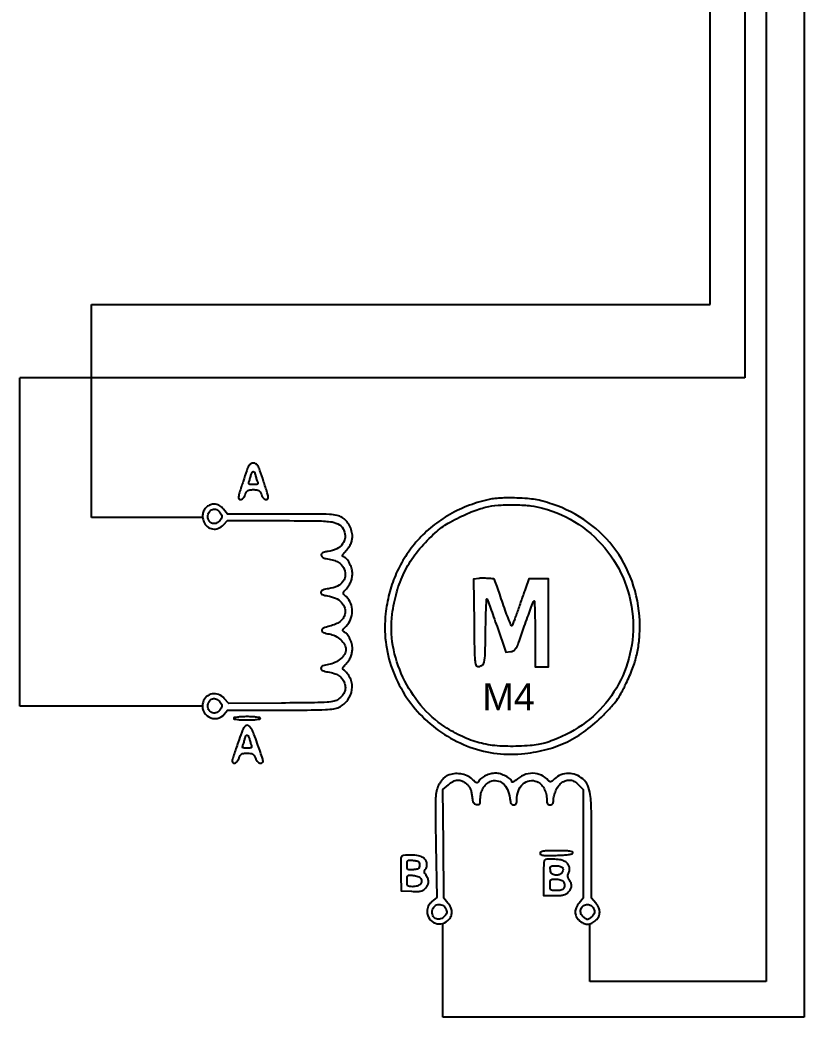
# Model space of a CAD drawing. Header units: millimetres. Extents: x 357084 to 357504, y 509210 to 509507.
# Drawn here: x 357336.9 to 357380.3, y 509373.5 to 509428.6 of the extents above; entities that cross this region are included whole.
import ezdxf

# ---------------------------------------------------------------- set-up
doc = ezdxf.new("R2010")
doc.units = ezdxf.units.MM
doc.styles.get("Standard").update_dxf_attribs({"font": 'arial.ttf'})

msp = doc.modelspace()

# ---------------------------------------------------------------- linework, layer by layer
at = {"color": 30}
for p, q in [((357375.133, 509412.867), (357375.133, 509455.455)), ((357377.051, 509449.63), (357377.051, 509408.81)), ((357380.332, 509443.331), (357380.332, 509373.452)), ((357378.238, 509436.777), (357378.238, 509375.419)), ((357340.905, 509401.087), (357340.905, 509412.867)), ((357340.905, 509412.867), (357375.133, 509412.867)), ((357377.051, 509408.81), (357336.947, 509408.81)), ((357336.947, 509390.639), (357336.947, 509408.81)), ((357347.056, 509401.087), (357340.905, 509401.087)), ((357347.04, 509390.639), (357336.947, 509390.639)), ((357360.346, 509373.452), (357360.346, 509378.633)), ((357368.47, 509375.419), (357368.47, 509378.6)), ((357378.238, 509375.419), (357368.47, 509375.419)), ((357380.332, 509373.452), (357360.346, 509373.452))]:
    msp.add_line(p, q, dxfattribs=at)
for points in [[(357349.296, 509403.084, 0.002922), (357349.095, 509402.461, 0.038313), (357349.04, 509402.225, 0.173778), (357349.061, 509402.119, 0.264893), (357349.14, 509402.073, 0.11184), (357349.222, 509402.092, 0.086525), (357349.296, 509402.145, 0.069769), (357349.361, 509402.231, 0.041522), (357349.413, 509402.349, -0.039747), (357349.479, 509402.499, -0.13138), (357349.553, 509402.577, -0.113201), (357349.662, 509402.615, -0.025769), (357349.859, 509402.625, -0.025769), (357350.056, 509402.615, -0.113201), (357350.165, 509402.577, -0.13138), (357350.238, 509402.499, -0.039747), (357350.305, 509402.349, 0.041241), (357350.357, 509402.23, 0.0718), (357350.422, 509402.144, 0.089143), (357350.497, 509402.091, 0.10745), (357350.581, 509402.073, 0.252915), (357350.664, 509402.118, 0.184709), (357350.686, 509402.222, 0.039304), (357350.632, 509402.454, 0.002815), (357350.428, 509403.084, 0.004441), (357350.221, 509403.692, 0.043521), (357350.109, 509403.939, 0.122058), (357350.002, 509404.053, 0.145065), (357349.861, 509404.095, 0.144837), (357349.72, 509404.053, 0.121518), (357349.614, 509403.938, 0.043463), (357349.502, 509403.691, 0.004456)], [(357349.974, 509403.429, 0.012403), (357349.996, 509403.338, 0.008417), (357350.026, 509403.236, 0.008485), (357350.057, 509403.138, 0.016781), (357350.087, 509403.061, -0.074559), (357350.108, 509402.978, -0.270366), (357350.086, 509402.931, -0.136858), (357350.017, 509402.906, -0.017692), (357349.859, 509402.9, -0.019924), (357349.709, 509402.906, -0.117922), (357349.635, 509402.93, -0.246059), (357349.608, 509402.976, -0.106129), (357349.62, 509403.047, 0.012494), (357349.645, 509403.118, 0.005362), (357349.676, 509403.215, 0.005302), (357349.706, 509403.319, 0.006968), (357349.731, 509403.414, -0.042713), (357349.788, 509403.58, -0.280734), (357349.857, 509403.627, -0.315701), (357349.924, 509403.586, -0.048393)], [(357362.833, 509402.066, 0.037522), (357361.678, 509401.704, 0.039103), (357360.607, 509401.178, 0.040121), (357359.656, 509400.506, 0.04447), (357358.86, 509399.712, 0.034305), (357358.207, 509398.815, 0.039717), (357357.718, 509397.878, 0.039406), (357357.38, 509396.869, 0.032861), (357357.18, 509395.757, 0.115627), (357357.539, 509392.709, 0.1095), (357359.216, 509390.07, 0.109689), (357361.848, 509388.388, 0.116378), (357364.886, 509388.028, 0.03796), (357366.136, 509388.268, 0.04753), (357367.24, 509388.684, 0.04707), (357368.255, 509389.305, 0.036149), (357369.235, 509390.158, 0.010906), (357369.683, 509390.627, 0.029494), (357369.972, 509390.985, 0.030575), (357370.212, 509391.367, 0.012482), (357370.492, 509391.913, 0.021601), (357370.847, 509392.738, 0.032767), (357371.075, 509393.485, 0.033631), (357371.201, 509394.241, 0.024476), (357371.242, 509395.092, 0.076295), (357370.902, 509397.294, 0.079653), (357369.919, 509399.258, 0.079868), (357368.373, 509400.812, 0.077297), (357366.402, 509401.824, 0.01221), (357365.883, 509401.983, 0.025554), (357365.47, 509402.075, 0.024157), (357365.036, 509402.128, 0.009796), (357364.441, 509402.159, 0.009226), (357363.947, 509402.167, 0.013554), (357363.512, 509402.153, 0.015544), (357363.138, 509402.12, 0.027174)], [(357347.327, 509401.704, 0.08395), (357347.167, 509401.533, 0.086066), (357347.074, 509401.322, 0.084273), (357347.056, 509401.087, 0.076243), (357347.116, 509400.851, 0.11932), (357347.314, 509400.581, 0.13665), (357347.605, 509400.449, 0.133696), (357347.927, 509400.485, 0.112029), (357348.211, 509400.68), (357348.424, 509400.91), (357351.336, 509400.91, -0.002699), (357353.439, 509400.898, -0.034688), (357354.223, 509400.835, -0.110376), (357354.627, 509400.679, -0.148293), (357354.875, 509400.377, -0.120051), (357354.937, 509399.978, -0.139957), (357354.801, 509399.62, -0.120214), (357354.474, 509399.35, -0.075633), (357353.998, 509399.203, 0.017049), (357353.797, 509399.166, 0.071922), (357353.682, 509399.122, 0.146869), (357353.626, 509399.066, 0.169457), (357353.615, 509398.992, 0.126029), (357353.643, 509398.932, 0.069235), (357353.703, 509398.878, 0.061964), (357353.783, 509398.836, 0.058794), (357353.873, 509398.814, -0.031469), (357354.224, 509398.748, -0.055195), (357354.5, 509398.645, -0.067763), (357354.706, 509398.503, -0.088817), (357354.844, 509398.322, -0.118643), (357354.943, 509397.919, -0.155019), (357354.831, 509397.559, -0.131779), (357354.51, 509397.289, -0.075967), (357354.022, 509397.146, 0.04833), (357353.706, 509397.072, 0.281348), (357353.601, 509396.947, 0.352122), (357353.673, 509396.822, 0.057735), (357353.963, 509396.749, -0.069932), (357354.411, 509396.623, -0.102834), (357354.743, 509396.388, -0.122003), (357354.918, 509396.072, -0.127837), (357354.921, 509395.717, -0.088069), (357354.824, 509395.502, -0.080103), (357354.656, 509395.324, -0.065541), (357354.41, 509395.182, -0.035853), (357354.079, 509395.072, 0.033406), (357353.739, 509394.961, 0.291641), (357353.65, 509394.838, 0.338308), (357353.729, 509394.723, 0.038487), (357354.056, 509394.642, -0.076151), (357354.396, 509394.53, -0.071307), (357354.696, 509394.32, -0.077484), (357354.903, 509394.053, -0.127482), (357354.975, 509393.778, -0.135101), (357354.901, 509393.512, -0.080887), (357354.689, 509393.26, -0.071988), (357354.379, 509393.062, -0.06873), (357354.02, 509392.956, 0.047191), (357353.699, 509392.877, 0.299201), (357353.601, 509392.749, 0.330058), (357353.683, 509392.622, 0.051267), (357353.99, 509392.539, -0.035349), (357354.325, 509392.46, -0.064459), (357354.579, 509392.343, -0.077007), (357354.764, 509392.182, -0.077838), (357354.891, 509391.974, -0.082572), (357354.95, 509391.719, -0.097094), (357354.918, 509391.473, -0.090228), (357354.792, 509391.245, -0.061711), (357354.577, 509391.039, -0.104973), (357354.33, 509390.925, -0.038153), (357353.947, 509390.869, -0.013925), (357353.249, 509390.84, -0.00113), (357351.414, 509390.819), (357348.51, 509390.792), (357348.255, 509391.072, 0.113099), (357347.942, 509391.289, 0.138144), (357347.589, 509391.326, 0.143275), (357347.277, 509391.174, 0.124946), (357347.077, 509390.871, 0.1808), (357347.087, 509390.409, 0.169708), (357347.398, 509390.052, 0.173071), (357347.858, 509389.97, 0.186394), (357348.249, 509390.202), (357348.43, 509390.432), (357351.357, 509390.432, 0.00142), (357353.056, 509390.437, 0.010939), (357353.851, 509390.459, 0.022746), (357354.319, 509390.504, 0.081461), (357354.605, 509390.593, 0.115178), (357355.085, 509390.993, 0.126255), (357355.318, 509391.551, 0.131046), (357355.249, 509392.137, 0.128994), (357354.899, 509392.614, -0.054872), (357354.828, 509392.685, -0.207606), (357354.813, 509392.744, -0.130828), (357354.843, 509392.814, -0.017649), (357354.946, 509392.936, 0.031786), (357355.126, 509393.16, 0.04891), (357355.248, 509393.377, 0.053696), (357355.319, 509393.597, 0.050455), (357355.342, 509393.831, 0.064146), (357355.309, 509394.092, 0.047437), (357355.208, 509394.366, 0.049075), (357355.067, 509394.601, 0.105036), (357354.908, 509394.739, -0.066974), (357354.83, 509394.798, -0.269638), (357354.815, 509394.854, -0.120691), (357354.855, 509394.926, -0.011139), (357354.998, 509395.076, 0.101604), (357355.242, 509395.446, 0.09266), (357355.331, 509395.895, 0.094811), (357355.251, 509396.336, 0.112794), (357355.015, 509396.687, -0.014228), (357354.875, 509396.826, -0.158678), (357354.842, 509396.896, -0.195772), (357354.86, 509396.965, -0.023586), (357354.963, 509397.089, 0.034024), (357355.133, 509397.304, 0.048363), (357355.25, 509397.517, 0.052119), (357355.319, 509397.736, 0.049984), (357355.342, 509397.967, 0.064179), (357355.309, 509398.229, 0.047728), (357355.208, 509398.503, 0.049408), (357355.066, 509398.737, 0.104373), (357354.906, 509398.876, -0.043348), (357354.819, 509398.935, -0.255468), (357354.799, 509398.985, -0.145085), (357354.826, 509399.047, -0.012444), (357354.941, 509399.18, 0.030142), (357355.118, 509399.4, 0.044822), (357355.243, 509399.613, 0.050675), (357355.317, 509399.824, 0.059327), (357355.342, 509400.034, 0.068512), (357355.301, 509400.335, 0.055022), (357355.178, 509400.639, 0.055827), (357354.995, 509400.905, 0.076832), (357354.773, 509401.091, 0.089685), (357354.495, 509401.199, 0.033466), (357354.079, 509401.25, 0.012819), (357353.334, 509401.273, 0.001132), (357351.453, 509401.277), (357348.437, 509401.277), (357348.205, 509401.553, 0.075845), (357348.003, 509401.731, 0.100053), (357347.775, 509401.819, 0.107139), (357347.542, 509401.809, 0.098413)], [(357348.029, 509401.351, -0.031203), (357348.1, 509401.234, -0.111007), (357348.123, 509401.151, -0.119222), (357348.107, 509401.069, -0.038687), (357348.046, 509400.96, -0.130448), (357347.845, 509400.781, -0.178905), (357347.607, 509400.754, -0.190285), (357347.419, 509400.888, -0.145301), (357347.346, 509401.132, -0.1332), (357347.415, 509401.386, -0.185035), (357347.596, 509401.531, -0.185879), (357347.828, 509401.517, -0.134276)], [(357365.866, 509401.606, -0.082762), (357367.867, 509400.699, -0.081837), (357369.475, 509399.189, -0.081684), (357370.515, 509397.24, -0.082013), (357370.875, 509395.063, -0.075756), (357370.567, 509393.044, -0.077517), (357369.673, 509391.225, -0.077169), (357368.263, 509389.759, -0.074088), (357366.455, 509388.765, -0.015575), (357365.993, 509388.61, -0.030493), (357365.615, 509388.521, -0.02522), (357365.185, 509388.469, -0.007606), (357364.528, 509388.433, -0.029231), (357363.355, 509388.455, -0.045314), (357362.357, 509388.624, -0.046634), (357361.426, 509388.966, -0.03337), (357360.458, 509389.509, -0.07405), (357359.135, 509390.685, -0.064873), (357358.14, 509392.246, -0.065334), (357357.584, 509393.999, -0.077403), (357357.545, 509395.735, -0.035162), (357357.798, 509396.966, -0.045328), (357358.209, 509398.045, -0.046243), (357358.799, 509399.016, -0.038987), (357359.589, 509399.923, -0.013598), (357360.006, 509400.31, -0.027314), (357360.359, 509400.588, -0.026844), (357360.743, 509400.828, -0.012675), (357361.263, 509401.099, -0.012485), (357361.703, 509401.3, -0.013797), (357362.139, 509401.472, -0.014823), (357362.543, 509401.606, -0.025354), (357362.889, 509401.691, -0.034037), (357363.577, 509401.774, -0.020193), (357364.402, 509401.784, -0.020241), (357365.217, 509401.728, -0.03784)], [(357362.349, 509397.715), (357362.049, 509397.681), (357362.073, 509395.274, 0.001181), (357362.092, 509393.733, 0.017654), (357362.119, 509393.195, 0.057487), (357362.172, 509392.935, 0.289835), (357362.281, 509392.844, 0.183356), (357362.508, 509392.899, 0.192167), (357362.636, 509393.088, 0.047518), (357362.69, 509393.544, 0.003339), (357362.711, 509394.829, -0.003278), (357362.723, 509395.535, -0.006036), (357362.743, 509396.108, -0.003046), (357362.767, 509396.565, -0.75579), (357362.793, 509396.571, -0.035483), (357362.833, 509396.482, -0.000925), (357362.982, 509396.074, -0.001949), (357363.154, 509395.594, -0.00133), (357363.346, 509395.046), (357363.835, 509393.64), (357364.111, 509393.668, 0.127681), (357364.285, 509393.732, 0.117956), (357364.412, 509393.874, 0.037575), (357364.549, 509394.181, 0.0028), (357364.853, 509395.046, -0.002672), (357365.037, 509395.568, -0.004084), (357365.202, 509396.019, -0.001501), (357365.349, 509396.405, -0.105318), (357365.386, 509396.463, -0.652073), (357365.413, 509396.452, -0.001975), (357365.433, 509395.965, -0.005896), (357365.447, 509395.382, -0.003347), (357365.452, 509394.675), (357365.452, 509392.822), (357365.82, 509392.822), (357366.187, 509392.822), (357366.187, 509395.257), (357366.187, 509397.693), (357365.647, 509397.693), (357365.107, 509397.693), (357364.92, 509397.165, 0.001044), (357364.83, 509396.91, 0.000467), (357364.713, 509396.575, 0.000462), (357364.59, 509396.221, 0.000627), (357364.48, 509395.901, -0.004), (357364.379, 509395.614, -0.005696), (357364.284, 509395.361, -0.003306), (357364.201, 509395.15, -0.080992), (357364.168, 509395.096, -0.556989), (357364.133, 509395.101, -0.00404), (357363.995, 509395.432, -0.009326), (357363.838, 509395.839, -0.005319), (357363.663, 509396.337, 0.0003), (357363.491, 509396.84, 0.000494), (357363.345, 509397.265, 0.000028), (357363.213, 509397.648, 0.088985), (357363.208, 509397.657, 0.200728), (357363.147, 509397.689, 0.006155), (357362.854, 509397.713, 0.012852), (357362.563, 509397.725, 0.03173)], [(357348.029, 509390.873, -0.031203), (357348.1, 509390.757, -0.111007), (357348.123, 509390.673, -0.119222), (357348.107, 509390.591, -0.038687), (357348.046, 509390.482, -0.130448), (357347.845, 509390.304, -0.178905), (357347.607, 509390.277, -0.190285), (357347.419, 509390.411, -0.145301), (357347.346, 509390.655, -0.1332), (357347.415, 509390.908, -0.185035), (357347.596, 509391.053, -0.185879), (357347.828, 509391.04, -0.134276)], [(357348.779, 509389.976, 0.358912), (357348.81, 509389.938, 0.01702), (357348.986, 509389.91, 0.020476), (357349.22, 509389.89, 0.010616), (357349.514, 509389.884, 0.010616), (357349.808, 509389.89, 0.020476), (357350.043, 509389.91, 0.01702), (357350.218, 509389.938, 0.358912), (357350.25, 509389.976, 0.358912), (357350.218, 509390.014, 0.01702), (357350.043, 509390.042, 0.020476), (357349.808, 509390.061, 0.010616), (357349.514, 509390.068, 0.010616), (357349.22, 509390.061, 0.020476), (357348.986, 509390.042, 0.01702), (357348.81, 509390.014, 0.358912)], [(357349.023, 509388.665, 0.003345), (357348.894, 509388.292, 0.004812), (357348.786, 509387.96, 0.002628), (357348.698, 509387.679, 0.074106), (357348.687, 509387.603, 0.255688), (357348.738, 509387.511, 0.250329), (357348.843, 509387.503, 0.120584), (357348.977, 509387.605, 0.086135), (357349.069, 509387.77, -0.039695), (357349.135, 509387.92, -0.130879), (357349.208, 509387.998, -0.113383), (357349.317, 509388.035, -0.026133), (357349.512, 509388.046, -0.027715), (357349.705, 509388.035, -0.10729), (357349.818, 509387.997, -0.12087), (357349.898, 509387.918, -0.03967), (357349.974, 509387.77, 0.04256), (357350.033, 509387.657, 0.060669), (357350.104, 509387.569, 0.072766), (357350.182, 509387.513, 0.119319), (357350.261, 509387.494, 0.162066), (357350.37, 509387.53, 0.279294), (357350.404, 509387.616, 0.042959), (357350.352, 509387.821, 0.001493), (357350.081, 509388.597, 0.006594), (357349.897, 509389.098, 0.031556), (357349.771, 509389.375, 0.05972), (357349.663, 509389.529, 0.176202), (357349.55, 509389.59, 0.198841), (357349.434, 509389.56, 0.103051), (357349.334, 509389.446, 0.039471), (357349.219, 509389.201, 0.005273)], [(357349.642, 509388.835, 0.006968), (357349.667, 509388.74, 0.005302), (357349.698, 509388.636, 0.005362), (357349.728, 509388.539, 0.012494), (357349.754, 509388.468, -0.106129), (357349.765, 509388.397, -0.246059), (357349.738, 509388.351, -0.117922), (357349.664, 509388.327, -0.019924), (357349.514, 509388.321, -0.017692), (357349.356, 509388.327, -0.136858), (357349.287, 509388.352, -0.270366), (357349.265, 509388.399, -0.074559), (357349.287, 509388.482, 0.016781), (357349.316, 509388.559, 0.008485), (357349.347, 509388.657, 0.008417), (357349.377, 509388.759, 0.012403), (357349.399, 509388.85, -0.048393), (357349.449, 509389.007, -0.315701), (357349.516, 509389.048, -0.280734), (357349.585, 509389.001, -0.042713)], [(357360.609, 509386.81, 0.057472), (357360.472, 509386.728, 0.040929), (357360.34, 509386.608, 0.037803), (357360.218, 509386.457, 0.032553), (357360.114, 509386.281, 0.064357), (357359.997, 509385.954, 0.041943), (357359.944, 509385.556, 0.014664), (357359.932, 509384.865, 0.001083), (357359.958, 509382.976), (357360.005, 509380.066), (357359.741, 509379.835, 0.036984), (357359.616, 509379.707, 0.06489), (357359.536, 509379.583, 0.067504), (357359.493, 509379.446, 0.0435), (357359.478, 509379.28, 0.155936), (357359.603, 509378.889, 0.156592), (357359.932, 509378.644, 0.154009), (357360.346, 509378.633, 0.150459), (357360.696, 509378.862, 0.084865), (357360.816, 509379.07, 0.108227), (357360.847, 509379.289, 0.097649), (357360.783, 509379.518, 0.058363), (357360.627, 509379.754), (357360.398, 509380.027), (357360.374, 509383.03), (357360.351, 509386.034), (357360.651, 509386.303, -0.057385), (357360.915, 509386.49, -0.11284), (357361.161, 509386.56, -0.120448), (357361.402, 509386.514, -0.070881), (357361.65, 509386.355, -0.047583), (357361.773, 509386.227, -0.060683), (357361.859, 509386.087, -0.052605), (357361.916, 509385.916, -0.025819), (357361.954, 509385.689, 0.015512), (357361.99, 509385.445, 0.079807), (357362.034, 509385.317, 0.142159), (357362.104, 509385.247, 0.09275), (357362.212, 509385.21, 0.059053), (357362.325, 509385.207, 0.222955), (357362.384, 509385.242, 0.133053), (357362.413, 509385.325, 0.017343), (357362.419, 509385.513, -0.058333), (357362.457, 509385.834, -0.071408), (357362.567, 509386.115, -0.077486), (357362.743, 509386.335, -0.087863), (357362.97, 509386.48, -0.133864), (357363.336, 509386.527, -0.142119), (357363.666, 509386.379, -0.114629), (357363.915, 509386.043, -0.069274), (357364.048, 509385.565, 0.021468), (357364.081, 509385.381, 0.079888), (357364.124, 509385.273, 0.136456), (357364.185, 509385.215, 0.123181), (357364.269, 509385.193, 0.095493), (357364.351, 509385.209, 0.160802), (357364.404, 509385.254, 0.107964), (357364.433, 509385.336, 0.03052), (357364.441, 509385.472, -0.087537), (357364.529, 509385.973, -0.122721), (357364.782, 509386.347, -0.143863), (357365.148, 509386.523, -0.13946), (357365.555, 509386.475, -0.100259), (357365.771, 509386.331, -0.071259), (357365.944, 509386.096, -0.065036), (357366.057, 509385.799, -0.058583), (357366.096, 509385.472, 0.030041), (357366.104, 509385.332, 0.116262), (357366.134, 509385.251, 0.167033), (357366.19, 509385.208, 0.0816), (357366.279, 509385.193, 0.076082), (357366.366, 509385.207, 0.150759), (357366.422, 509385.245, 0.124069), (357366.453, 509385.316, 0.043721), (357366.463, 509385.426, -0.066207), (357366.499, 509385.696, -0.0442), (357366.607, 509385.99, -0.044907), (357366.76, 509386.251, -0.084991), (357366.933, 509386.422, -0.07548), (357367.168, 509386.538, -0.110117), (357367.397, 509386.559, -0.103592), (357367.623, 509386.48, -0.060942), (357367.849, 509386.303), (357368.118, 509386.035), (357368.118, 509383.031), (357368.118, 509380.027), (357367.888, 509379.754, 0.06392), (357367.724, 509379.5, 0.110392), (357367.669, 509379.256, 0.118075), (357367.723, 509379.023, 0.080086), (357367.884, 509378.802, 0.082654), (357368.108, 509378.642, 0.114378), (357368.347, 509378.586, 0.114378), (357368.587, 509378.642, 0.082654), (357368.811, 509378.802, 0.080086), (357368.971, 509379.023, 0.118075), (357369.026, 509379.256, 0.110392), (357368.97, 509379.5, 0.06392), (357368.807, 509379.754), (357368.577, 509380.027), (357368.577, 509382.852, 0.003258), (357368.564, 509384.865, 0.028584), (357368.501, 509385.754, 0.070525), (357368.361, 509386.265, 0.116098), (357368.094, 509386.623, 0.082112), (357367.712, 509386.851, 0.093082), (357367.293, 509386.93, 0.095608), (357366.882, 509386.851, 0.091926), (357366.525, 509386.624, -0.01622), (357366.388, 509386.506, -0.112224), (357366.31, 509386.467, -0.205597), (357366.246, 509386.478, -0.075768), (357366.175, 509386.541, 0.112556), (357365.798, 509386.83, 0.107287), (357365.325, 509386.934, 0.100071), (357364.826, 509386.834, 0.085717), (357364.372, 509386.545, -0.026633), (357364.292, 509386.479, -0.066858), (357364.226, 509386.443, -0.162402), (357364.184, 509386.441, -0.33473), (357364.165, 509386.465, 0.235284), (357364.096, 509386.605, 0.040558), (357363.84, 509386.768, 0.042799), (357363.533, 509386.897, 0.078185), (357363.265, 509386.939, 0.061682), (357362.994, 509386.906, 0.048713), (357362.716, 509386.807, 0.050857), (357362.48, 509386.665, 0.104521), (357362.338, 509386.503, -0.072468), (357362.277, 509386.424, -0.267046), (357362.219, 509386.409, -0.112812), (357362.14, 509386.452, -0.010193), (357361.973, 509386.606, 0.085366), (357361.688, 509386.797, 0.068637), (357361.333, 509386.902, 0.067383), (357360.957, 509386.907, 0.076173)], [(357358.041, 509382.288, 0.081654), (357358.024, 509382.204, 0.005045), (357358.016, 509381.948, 0.007376), (357358.014, 509381.641, 0.005394), (357358.021, 509381.3), (357358.048, 509380.434), (357358.618, 509380.407, 0.012811), (357358.928, 509380.4, 0.051431), (357359.116, 509380.42, 0.07941), (357359.253, 509380.472, 0.064942), (357359.376, 509380.568, 0.068234), (357359.506, 509380.738, 0.115121), (357359.556, 509380.91, 0.109344), (357359.526, 509381.092, 0.05751), (357359.416, 509381.295, -0.029574), (357359.35, 509381.401, -0.087141), (357359.324, 509381.482, -0.12773), (357359.331, 509381.549, -0.105967), (357359.37, 509381.609, 0.133499), (357359.455, 509381.757, 0.102336), (357359.464, 509381.944, 0.096834), (357359.398, 509382.128, 0.105455), (357359.268, 509382.267, 0.113032), (357359.006, 509382.374, 0.035875), (357358.583, 509382.411, 0.031476), (357358.177, 509382.393, 0.281037)], [(357365.726, 509382.509, 0.275545), (357365.768, 509382.437, 0.091943), (357365.889, 509382.399, 0.03462), (357366.126, 509382.384, 0.004933), (357366.614, 509382.394, 0.00777), (357367.019, 509382.412, 0.022633), (357367.297, 509382.442, 0.027142), (357367.483, 509382.481, 0.252934), (357367.541, 509382.535, 0.408919), (357367.514, 509382.591, 0.052462), (357367.37, 509382.625, 0.026533), (357367.109, 509382.645, 0.005615), (357366.652, 509382.65, 0.004978), (357366.15, 509382.645, 0.032831), (357365.9, 509382.624, 0.081793), (357365.77, 509382.581, 0.280304)], [(357359.059, 509381.859, -0.05778), (357359.044, 509381.734, -0.175983), (357358.999, 509381.664, -0.119894), (357358.906, 509381.624, -0.020819), (357358.714, 509381.6, -0.015903), (357358.5, 509381.59, -0.167055), (357358.418, 509381.616, -0.208332), (357358.379, 509381.685, -0.026527), (357358.37, 509381.859, -0.026527), (357358.379, 509382.033, -0.208332), (357358.418, 509382.101, -0.167055), (357358.5, 509382.128, -0.015903), (357358.714, 509382.117, -0.020819), (357358.906, 509382.093, -0.119894), (357358.999, 509382.053, -0.175983), (357359.044, 509381.983, -0.05778)], [(357365.971, 509382.129, 0.178563), (357365.946, 509382.076, 0.004516), (357365.928, 509381.807, 0.009111), (357365.914, 509381.487, 0.006022), (357365.91, 509381.118), (357365.91, 509380.169), (357366.507, 509380.169, 0.013228), (357366.819, 509380.177, 0.044575), (357367.021, 509380.206, 0.067022), (357367.166, 509380.261, 0.071778), (357367.288, 509380.352, 0.069876), (357367.412, 509380.517, 0.107454), (357367.464, 509380.688, 0.107632), (357367.44, 509380.864, 0.070283), (357367.342, 509381.046, -0.047084), (357367.288, 509381.137, -0.083683), (357367.264, 509381.221, -0.089507), (357367.27, 509381.305, -0.06096), (357367.304, 509381.394, 0.106242), (357367.36, 509381.586, 0.103741), (357367.332, 509381.787, 0.101757), (357367.225, 509381.962, 0.098358), (357367.056, 509382.083, 0.071113), (357366.815, 509382.154, 0.025214), (357366.456, 509382.187, 0.020014), (357366.106, 509382.188, 0.189228)], [(357366.98, 509381.684, -0.161577), (357366.987, 509381.534, -0.138804), (357366.904, 509381.399, -0.118646), (357366.75, 509381.313, -0.10118), (357366.563, 509381.3, -0.052728), (357366.446, 509381.328, -0.115016), (357366.369, 509381.378, -0.113402), (357366.321, 509381.457, -0.050412), (357366.294, 509381.577, -0.037839), (357366.288, 509381.719, -0.216823), (357366.321, 509381.785, -0.154754), (357366.4, 509381.816, -0.017297), (357366.596, 509381.823, -0.0309), (357366.739, 509381.814, -0.05601), (357366.854, 509381.787, -0.073876), (357366.935, 509381.743, -0.141446)], [(357359.136, 509381.108, -0.168789), (357359.173, 509380.948, -0.17402), (357359.101, 509380.801, -0.123291), (357358.925, 509380.699, -0.070493), (357358.68, 509380.664, -0.023986), (357358.493, 509380.673, -0.180889), (357358.414, 509380.711, -0.170573), (357358.378, 509380.793, -0.02082), (357358.37, 509380.991, -0.01877), (357358.377, 509381.197, -0.19441), (357358.414, 509381.271, -0.187934), (357358.493, 509381.3, -0.017366), (357358.705, 509381.29, -0.037956), (357358.842, 509381.268, -0.040544), (357358.971, 509381.225, -0.044293), (357359.076, 509381.17, -0.109336)], [(357367.009, 509380.954, -0.081783), (357367.047, 509380.889, -0.052308), (357367.069, 509380.805, -0.051047), (357367.074, 509380.714, -0.065242), (357367.06, 509380.633, -0.089029), (357367.011, 509380.54, -0.122611), (357366.938, 509380.483, -0.081927), (357366.823, 509380.453, -0.023328), (357366.639, 509380.444, -0.016485), (357366.412, 509380.452, -0.166855), (357366.326, 509380.488, -0.190507), (357366.286, 509380.567, -0.022637), (357366.277, 509380.766, -0.0217), (357366.286, 509380.96, -0.171866), (357366.322, 509381.041, -0.1788), (357366.401, 509381.079, -0.023874), (357366.588, 509381.088, -0.038764), (357366.715, 509381.078, -0.037985), (357366.839, 509381.048, -0.040573), (357366.945, 509381.005, -0.102614)], [(357360.506, 509379.45, -0.037315), (357360.553, 509379.322, -0.107293), (357360.559, 509379.229, -0.108446), (357360.525, 509379.142, -0.038587), (357360.443, 509379.036, -0.116652), (357360.223, 509378.884, -0.174706), (357359.992, 509378.878, -0.184937), (357359.819, 509379.02, -0.130279), (357359.754, 509379.265, -0.161576), (357359.84, 509379.525, -0.174172), (357360.062, 509379.672, -0.17957), (357360.321, 509379.642, -0.169811)], [(357368.686, 509379.45, -0.037315), (357368.732, 509379.322, -0.107293), (357368.738, 509379.229, -0.108446), (357368.705, 509379.142, -0.038587), (357368.623, 509379.036, -0.029708), (357368.552, 509378.965, -0.032027), (357368.474, 509378.906, -0.033841), (357368.401, 509378.864, -0.113752), (357368.347, 509378.852, -0.113752), (357368.294, 509378.864, -0.033841), (357368.221, 509378.906, -0.032027), (357368.143, 509378.965, -0.029708), (357368.071, 509379.036, -0.138373), (357367.972, 509379.236, -0.148863), (357367.996, 509379.453, -0.15077), (357368.136, 509379.617, -0.142625), (357368.347, 509379.679, -0.063889), (357368.458, 509379.665, -0.085395), (357368.55, 509379.623, -0.082248), (357368.625, 509379.552, -0.054818)]]:
    msp.add_lwpolyline(points, format="xyb", close=True)

# ---------------------------------------------------------------- texts
at = {"insert": (357359.037, 509396.92), "char_height": 1.5, "attachment_point": 1}
msp.add_mtext_dynamic_manual_height_columns('\\P\\P      M4', width=9.29168, gutter_width=12.5, heights=[16.594], dxfattribs=at)

doc.saveas('drawing.dxf')
